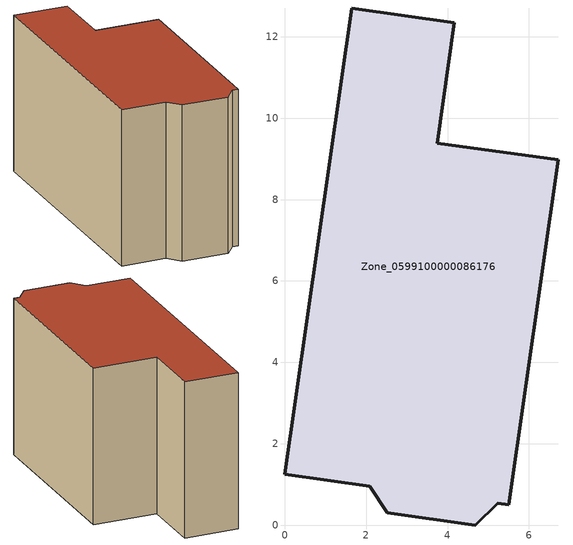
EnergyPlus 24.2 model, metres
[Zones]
Zone_0599100000086176
 floor ground (C_G): 0,1.25 1.64,12.71 4.16,12.35 3.74,9.38 6.72,8.98 5.5,0.5 5.23,0.54 4.68,0 2.52,0.3 2.08,0.95 z0
 wall outside (C_F): 3.74,9.38 4.16,12.35 1.64,12.71 0,1.25 2.08,0.95 2.52,0.3 4.68,0 5.23,0.54 5.5,0.5 6.72,8.98 3.74,9.38 z0:7.36
 roof outside (C_R): 5.5,0.5 6.72,8.98 3.74,9.38 4.16,12.35 1.64,12.71 0,1.25 2.08,0.95 2.52,0.3 4.68,0 5.23,0.54 z7.36
[BUILDING]
Pand.0599100000086176: North Axis=0; Terrain=City; Loads Convergence Tolerance Value=0.04; Temperature Convergence Tolerance Value=0.4; Solar Distribution=FullExterior; Maximum Number of Warmup Days=25; Minimum Number of Warmup Days=1
[Site:Location]
Rotterdam.The.Hague.AP_ZH_NLD Design_Conditions: Latitude=51.96; Longitude=4.45; Time Zone=1; Elevation=-4.5
[SITE:GROUNDTEMPERATURE:BUILDINGSURFACE]
18, 18, 18, 18, 18, 18, 18, 18, 18, 18, 18, 18
[MATERIAL] Thermal Absorptance=0.9; Solar Absorptance=0.7; Visible Absorptance=0.7
Name | Roughness | Thickness | Conductivity | Density | Specific Heat
G.TI.1946 | MediumSmooth | 0.15 | 1 | 540 | 1210
F.TI.1946 | Rough | 0.3 | 0.857143 | 1920 | 840
R.TI.1946 | MediumRough | 0.2 | 0.1 | 1500 | 1000
[CONSTRUCTION]
C_G: G.TI.1946
C_F: F.TI.1946
C_R: R.TI.1946
[ZONE]
Zone_0599100000086176: Type=1; Multiplier=1; Ceiling Height=Autocalculate; Volume=Autocalculate; Floor Area=autocalculate; Part of Total Floor Area=Yes
[ZONEINFILTRATION:DESIGNFLOWRATE]
Infil_Zone_0599100000086176: Zone or ZoneList or Space or SpaceList=Zone_0599100000086176; Schedule=AlwaysOn; Design Flow Rate Calculation Method=Flow/Area; Flow Rate per Floor Area=0.003; Constant Term Coefficient=1; Temperature Term Coefficient=0; Velocity Term Coefficient=0; Velocity Squared Term Coefficient=0
[HVACTEMPLATE:ZONE:IDEALLOADSAIRSYSTEM]
Zone_0599100000086176: Maximum Heating Supply Air Temperature=50; Minimum Cooling Supply Air Temperature=13; Maximum Heating Supply Air Humidity Ratio=0.0156; Minimum Cooling Supply Air Humidity Ratio=0.0077; Heating Limit=NoLimit; Cooling Limit=NoLimit; Dehumidification Control Type=ConstantSensibleHeatRatio; Cooling Sensible Heat Ratio=0.7; Dehumidification Setpoint=60; Humidification Control Type=None; Humidification Setpoint=30; Outdoor Air Method=None; Outdoor Air Flow Rate per Person=0.00944; Outdoor Air Flow Rate per Zone Floor Area=0; Outdoor Air Flow Rate per Zone=0; Demand Controlled Ventilation Type=None; Outdoor Air Economizer Type=NoEconomizer; Heat Recovery Type=None; Sensible Heat Recovery Effectiveness=0.7; Latent Heat Recovery Effectiveness=0.65
[ZONECONTROL:THERMOSTAT]
ThermostatControl_Zone_0599100000086176: Zone or ZoneList=Zone_0599100000086176; Control Type Schedule=DualSetpointControlType; Control 1=Thermostat_Zone_0599100000086176; Temperature Difference Between Cutout And Setpoint=0
[THERMOSTATSETPOINT:DUALSETPOINT]
Thermostat_Zone_0599100000086176: Heating Setpoint Temperature Schedule=HeatingSetpoint_Zone_0599100000086176; Cooling Setpoint Temperature Schedule=CoolingSetpoint_Zone_0599100000086176
[SCHEDULE:COMPACT]
HeatingSetpoint_Zone_0599100000086176: Through: 12/31, For: AllDays, Until: 24:00, 21
CoolingSetpoint_Zone_0599100000086176: Through: 12/31, For: AllDays, Until: 24:00, 24
DualSetpointControlType: Through: 12/31, For: AllDays, Until: 24:00, 4
AlwaysOn: Through: 12/31, For: AllDays, Until: 24:00, 1
